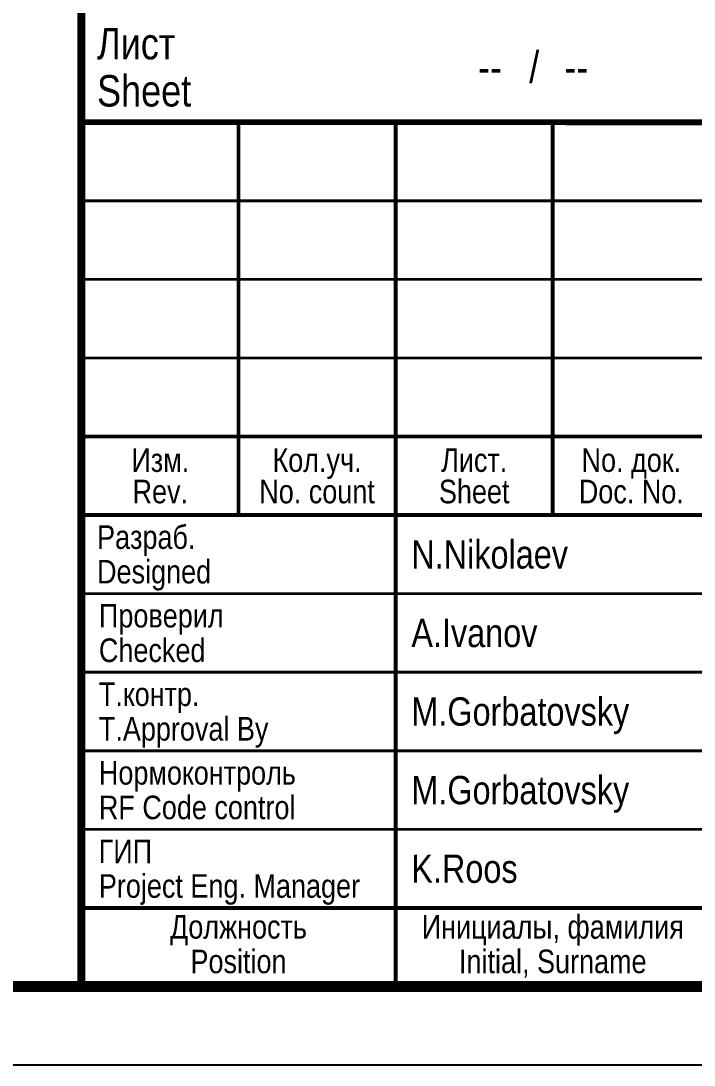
# Model space of a CAD drawing. Extents: x 0 to 841, y 0 to 594.
# Drawn here: x 647.2 to 690, y 0 to 66.4 of the extents above; entities that cross this region are included whole.
import ezdxf
from ezdxf.enums import TextEntityAlignment as Align

# ---------------------------------------------------------------- set-up
doc = ezdxf.new("R2010")
doc.units = 0
doc.header["$LTSCALE"] = 20
doc.header["$MEASUREMENT"] = 0
doc.layers.add('BORDER', color=7, linetype='Continuous', lineweight=50)
doc.layers.add('BORDER_PAPERMARGINS', color=7, linetype='Continuous', plot=False)
for name, color, linetype in [('BORDER_TEXT', 7, 'Continuous'), ('TEXT', 4, 'Continuous'), ('TITLE_TEXT', 7, 'Continuous')]:
    doc.layers.add(name, color=color, linetype=linetype)
doc.styles.add('EUR_STD', font='ARIALN.TTF')
doc.styles.add('RUX_STD', font='ARIALN.TTF')
doc.styles.add('Text TECHNIP', font='ARIALN.TTF')
doc.styles.add('стиль1', font='ARIALN.TTF')

# ---------------------------------------------------------------- blocks, each defined once
blk = doc.blocks.new('*U170')
at = {"layer": 'BORDER', "lineweight": 70, "const_width": 0.7}
blk.add_lwpolyline([(20, 588.991), (836, 589), (836, 5), (20, 5.009)], close=True, dxfattribs=at)
at = {"layer": 'BORDER_PAPERMARGINS'}
blk.add_lwpolyline([(841, 0), (0, 0), (0, 594), (841, 594)], close=True, dxfattribs=at)
blk = doc.blocks.new('BDR_TitleBlock')
at = {"layer": 'BORDER', "const_width": 0.5}
blk.add_lwpolyline([(-185, 121), (0, 121), (0, 0), (-185.005, 0)], close=True, dxfattribs=at)
at = {"layer": 'BORDER', "color": 0}
blk.add_lwpolyline([(-185, 55, 0.35, 0.5, 0), (0, 55, 0.5, 0.5, 0)], format="xyseb", dxfattribs=at)
for points, const_width in [([(-155, 30), (-155, 55.125)], 0.25), ([(-175, 30), (-175, 55)], 0.25), ([(-165, 0), (-165, 55)], 0.25), ([(-185.005, 50), (-120, 50)], 0.18), ([(-185.005, 45), (-120, 45)], 0.18), ([(-185.005, 40), (-120, 40)], 0.18), ([(-185.005, 35), (-120, 35)], 0.25), ([(-185.005, 30), (-120, 30)], 0.25), ([(-185, 25), (-120, 25)], 0.18), ([(-185, 20), (-120, 20)], 0.18), ([(-185, 15), (-120, 15)], 0.18), ([(-185, 10), (-120, 10)], 0.18), ([(-185, 5), (-120, 5)], 0.25)]:
    blk.add_lwpolyline(points, dxfattribs=dict(at, const_width=const_width))
at = {"style": 'RUX_STD'}
for s, p in [('Лист', (-184, 60)), ('/', (-156.5, 58.5)), ('Sheet', (-184, 57))]:
    blk.add_text(s, height=2, dxfattribs=at).set_placement(p, align=Align.MIDDLE_LEFT)
at = {"layer": 'BORDER_TEXT', "style": 'стиль1'}
for s, p in [('Изм.', (-179.976, 33.5)), ('Кол.уч.', (-170, 33.5)), ('Лист.', (-160, 33.5)), ('No. док.', (-150, 33.5)), ('Rev.', (-179.976, 31.5)), ('No. count', (-170, 31.5)), ('Sheet', (-160, 31.5)), ('Doc. No.', (-150, 31.5)), ('Должность', (-175, 3.8)), ('Position', (-175, 1.6)), ('Initial, Surname', (-155, 1.6))]:
    blk.add_text(s, height=1.5, dxfattribs=at).set_placement(p, align=Align.MIDDLE_CENTER)
for s, p in [('Разраб.', (-184, 28.6)), ('Designed', (-184, 26.4)), ('Проверил', (-183.885, 23.6)), ('Checked', (-183.885, 21.4)), ('Т.контр.', (-183.885, 18.6)), ('T.Approval By', (-183.885, 16.4)), ('Нормоконтроль', (-183.885, 13.6)), ('RF Code control', (-183.885, 11.4)), ('ГИП', (-183.885, 8.6)), ('Project Eng. Manager', (-183.885, 6.4))]:
    blk.add_text(s, height=1.5, dxfattribs=at).set_placement(p, align=Align.MIDDLE_LEFT)
at = {"layer": 'BORDER_TEXT', "lineweight": 5, "style": 'стиль1'}
blk.add_text('Инициалы, фамилия', height=1.5, dxfattribs=at).set_placement((-155, 3.8), align=Align.MIDDLE_CENTER)
at = {"layer": 'BORDER_TEXT', "style": 'EUR_STD'}
blk.add_attdef('GOST_NR', text='', height=3.5, dxfattribs=at).set_placement((-60, 50), align=Align.MIDDLE_CENTER)
blk = doc.blocks.new('BDR_TitleBlock_Info')
at = {"style": 'EUR_STD'}
for tag, p in [('TECHNIP_PO_NR', (675.5, 89.5)), ('LINELIST_LYNX_REQ_NR01', (675.5, 83)), ('ENG_DOC_CODE', (675.5, 76.5))]:
    blk.add_attdef(tag, text='', height=2, dxfattribs=at).set_placement(p, align=Align.MIDDLE_LEFT)
blk.add_attdef('CONTR_DOCNR', text='', height=2.5, dxfattribs=at).set_placement((811, 79.5), align=Align.MIDDLE_CENTER)
at = {"layer": 'BORDER_TEXT', "style": 'Text TECHNIP'}
blk.add_attdef('LINELIST_LYNX_TECHNIP_DOC_NR01', text='', height=2, dxfattribs=at).set_placement((675.5, 70), align=Align.MIDDLE_LEFT)
at = {"layer": 'BORDER_TEXT'}
for tag, height, style, p in [('SCALE', 2.5, 'Text TECHNIP', (823.5, 66.5)), ('DOC_CLASS', 2.5, 'Text TECHNIP', (792.5, 64.5)), ('REVISION', 2.5, 'Text TECHNIP', (805.5, 64.5)), ('TECHNIP_SHT', 2, 'Text TECHNIP', (677, 63.5)), ('TECHNIP_TTL_SHTS', 2, 'Text TECHNIP', (682.5, 63.5)), ('RUSCALE', 2.5, 'EUR_STD', (823.5, 63)), ('RUSHEET', 2.5, 'EUR_STD', (808.5, 24.5)), ('RUSHTS', 2.5, 'EUR_STD', (826, 24.5))]:
    blk.add_attdef(tag, text='', height=height, dxfattribs=dict(at, style=style)).set_placement(p, align=Align.MIDDLE_CENTER)
blk = doc.blocks.new('BDR_Signatures')
at = {"layer": 'TEXT', "style": 'RUX_STD'}
for tag, p in [('BDR_DES_SIGN', (21, 12.5)), ('BDR_CHK_SIGN', (21, 7.5)), ('BDR_APP_SIGN', (21, 2.5))]:
    blk.add_attdef(tag, text='', height=1.8, dxfattribs=at).set_placement(p, align=Align.MIDDLE_LEFT)

msp = doc.modelspace()

# ---------------------------------------------------------------- block references
at = {"layer": 'BORDER'}
for name, p in [('*U170', (0, 0)), ('BDR_TitleBlock', (836, 5))]:
    msp.add_blockref(name, p, dxfattribs=at)
at = {"layer": 'BORDER_TEXT'}
msp.add_blockref('BDR_Signatures', (651.001, 20), dxfattribs=at).add_auto_attribs({'BDR_DES_SIGN': 'N.Nikolaev', 'BDR_CHK_SIGN': 'A.Ivanov', 'BDR_APP_SIGN': 'M.Gorbatovsky'})
at = {"layer": 'TITLE_TEXT'}
ref = msp.add_blockref('BDR_TitleBlock_Info', (0, 0), dxfattribs=at)
ref.add_attrib('TECHNIP_TTL_SHTS', '--', dxfattribs={"layer": 'BORDER_TEXT', "height": 2, "style": 'Text TECHNIP'}).set_placement((682.5, 63.5), align=Align.MIDDLE_CENTER)
ref.add_attrib('TECHNIP_SHT', '--', dxfattribs={"layer": 'BORDER_TEXT', "height": 2, "style": 'Text TECHNIP'}).set_placement((677, 63.5), align=Align.MIDDLE_CENTER)

# ---------------------------------------------------------------- texts
at = {"layer": 'TEXT', "style": 'RUX_STD'}
for s, p in [('M.Gorbatovsky', (672.001, 17.5)), ('K.Roos', (672.001, 12.5))]:
    msp.add_text(s, height=1.8, dxfattribs=at).set_placement(p, align=Align.MIDDLE_LEFT)

doc.saveas('drawing.dxf')
